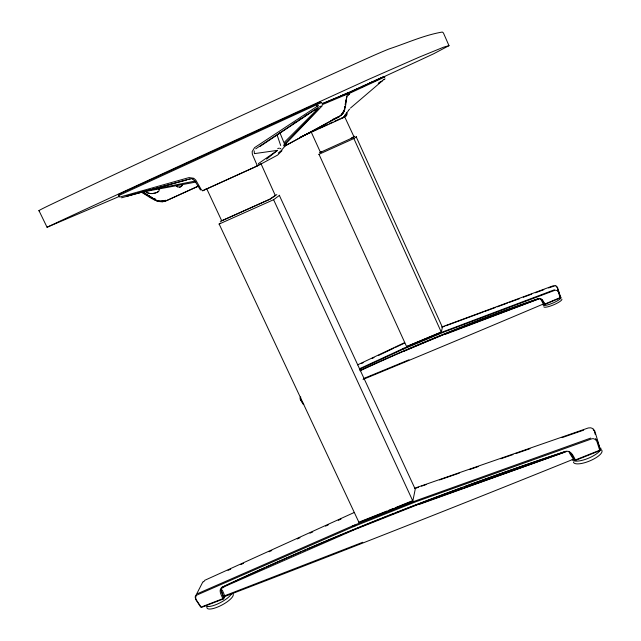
<?xml version="1.0" encoding="UTF-8"?>
<svg xmlns="http://www.w3.org/2000/svg" width="641" height="641" viewBox="0 0 641 641"><rect width="100%" height="100%" fill="white"/><g stroke="black" fill="none" stroke-linecap="round" stroke-linejoin="round"><path stroke-width="0.96" d="M374.576 80.926L384.071 76.559L348.696 92.472L348.143 92.825L347.999 94.451M348.031 94.219L348.167 92.929L349.153 92.657L349.321 94.291L348.496 95.036L347.326 93.338L342.807 95.397M356.172 136.789L442.402 327.247L441.304 332.166L406.434 346.621M344.538 108.257L344.89 106.406M345.243 104.555L346.116 99.932M346.469 98.089L346.821 96.238M344.538 108.057L344.906 106.182M345.267 104.307L346.741 96.815M322.279 103.626L346.965 93.41L347.662 93.971C344.93 101.214 347.438 112.624 338.993 116.55L284.468 146.188M344.513 109.972L343.264 113.008M300.677 396.851L300.549 399.447L303.746 404.495M344.185 110.108L343.272 112.656L341.565 114.859L339.393 116.382L284.131 146.444M144.762 191.066C148.576 194.696 154.465 194.159 158.648 191.459L159.473 189.472L158.199 188.654M599.888 450.631L575.578 460.374L573.463 459.188A2133.841 194.832 -23.2 0 1 224.951 596.41L223.372 598.958L201.586 607.364M157.702 200.697C154.954 201.346 155.338 197.708 154.818 199.712C158.279 202.716 163.767 200.329 166.828 200.529L198.694 186.026M344.169 109.931L342.022 113.874M348.103 93.963L348.143 92.825M224.983 595.553L223.372 598.958L222.86 598.67C221.578 595.209 218.036 590.505 221.802 587.324A1445.159 593.229 -13.9 0 1 566.139 451.224C571.548 450.623 573.543 456.56 575.578 460.374M202.893 581.828L195.144 596.907L195.721 599.447L200.633 607.019M154.818 199.712L155.21 198.982M255.687 148.856L318.273 107.287L322.367 105.661L287.088 142.374L284.356 146.877L280.718 151.14M182.477 184.672L181.515 186.235L179.857 187.18L177.501 186.827L176.163 185.658M182.204 185.137L181.379 186.475L179.584 187.116M346.116 114.074L343.616 117.607L300.044 137.318M347.566 111.83L348.64 110.252M347.061 112.6L344.618 115.548M349.321 94.291L348.448 94.339L349.153 92.657L381.587 77.617M344.634 116.301L343.616 117.607L346.645 115.524L346.549 114.314M281.984 150.707L277.593 155.098L257.41 165.947L202.732 190.778L201.21 189.528L195.785 180.097L193.766 178.278L189.055 177.581L119.747 197.083L118.633 195.617M341.108 114.787L342.278 113.345M358.656 522.119L359.833 522.183L412.828 501.006L415.24 489.171L279.316 195.345M348.912 109.915L349.649 109.098M321.205 103.057L321.846 102.384L118.801 195.529M412.259 500.845L395.257 507.736M222.916 587.829L224.158 586.707M278.314 153.055L279.981 151.588M350.475 108.065L382.453 80.734L382.004 81.038M203.413 581.868L204.311 581.123M382.709 80.333L385.065 78.883M284.011 143.977L286.928 141.605L318.737 108.858L313.906 110.516L259.869 146.517M257.41 165.947L252.362 154.289L252.145 151.621L254.573 147.638L318.521 105.428M266.576 159.152L277.505 150.363L254.389 153.632L254.197 150.875M348.071 93.001L348.864 93.033M440.92 332.174L407.131 346.332M356.42 136.693L353.872 138.544L318.825 154.361M279.644 195.241L273.595 199.712L219.014 224.118L220.512 223.068M276.832 194.592L270.486 198.982L221.313 221.041M354.689 136.237L351.22 138.392M275.55 195.225L269.589 199.319L221.698 220.736L206.763 188.839L254.685 167.101L260.983 163.679L275.221 195.337M344.546 116.51L353.904 136.613L351.733 138.152M283.442 145.419L286.447 143.32M258.347 163.679L277.505 150.363M220.28 221.433L221.746 220.416M319.579 152.694L321.165 151.596M384.031 79.668L384.536 79.324M378.246 83.546L380.746 81.888M293.097 123.697L295.605 122.038M298.946 119.835L301.446 118.184M304.787 115.981L307.295 114.33M378.911 82.745L380.562 81.663M224.07 597.476L223.501 596.515L224.679 595.753L362.774 542.262M39.574 210.609A46.977 0.945 -24.4 0 1 52.418 203.83A356.468 6.122 -24.6 0 1 359.849 61.664A48.307 1.034 -24.7 0 1 389.744 48.716C407.155 42.979 424.134 35.135 442.29 32.05L443.404 32.915L448.996 45.663L433.669 53.772L418.501 60.831A340.924 1.835 -24.6 0 1 374.873 80.91M158.648 191.459C155.723 193.438 149.297 194.952 145.675 191.587M320.019 102.256L320.58 101.927L118.906 194.311L121.421 193.229M346.501 93.73L347.831 94.155M344.393 115.733L347.23 114.114L346.621 112.287M202.732 190.778L206.218 188.831M310.012 132.367L300.797 137.118M279.997 148.824L280.806 148.416M38.973 210.625L47.049 227.251L60.639 220.825A355.971 2.003 -24.6 0 1 367.91 79.684L419.302 57.113L443.556 47.202L448.996 45.663M384.432 77.144L384.896 76.92L349.505 93.346M357.606 364.857L404.391 342.735M361.332 363.567L363.143 362.71M372.189 358.431L373.999 357.574M378.519 355.435L393.903 348.159M395.705 347.302L404.751 343.023M346.781 93.298L338.32 97.176M341.965 117.92L342.486 117.68M359.353 368.807L404.054 348.143L443.388 331.661L554.409 289.796M359.401 369.456L402.997 349.273L443.484 332.238L555.186 290.181L557.277 290.621L558.263 291.775L560.114 297.624L544.81 304.066C543.464 301.727 542.278 298.009 538.889 298.418A1045.856 540.972 -14.9 0 0 360.138 370.458M346.388 93.85L349.121 92.6L346.501 93.426L347.358 93.482L347.678 94.251M354.577 90.101L357.301 88.851M361.845 86.759L365.482 85.093M369.12 83.426L372.758 81.76M346.661 94.531L348.472 93.698M332.639 119.45L339.393 116.382M331.06 120.612L339.153 116.918M158.607 201.058C161.123 202.444 165.082 199.455 166.676 200.537L198.526 185.994M344.834 116.35L346.645 115.524M313.713 130.788L317.359 129.129M319.178 128.296L327.383 124.562M329.21 123.729L332.855 122.07M334.674 121.237L340.139 118.745M320.308 152.39L351.837 138.136M204.543 580.401L354.072 512.56M228.004 570.37L230.736 569.128M240.76 564.585L243.492 563.343M269.012 551.765L271.744 550.531M297.256 538.953L299.988 537.711M310.012 533.168L312.744 531.926M325.508 526.141L328.24 524.899M338.264 520.348L340.996 519.106M323.288 103.361L346.965 93.41M311.895 131.621L311.165 131.942L320.428 152.286L321.165 151.981M197.588 593.646L352.662 525.852L416.025 500.669L590.722 438.075M575.434 459.918L599.68 450.23L596.827 441.24L595.281 439.47L593.294 438.62L591.972 438.773L416.161 501.647L353.159 526.75L197.035 594.992L196.146 595.689L195.617 597.452L196.042 599.535L201.122 607.083L222.86 598.67M222.411 587.493L354.802 529.554L419.863 503.786L566.155 451.649M119.362 196.41L47.049 227.251M322.199 104.675L347.662 93.971M442.611 327.054L444.445 326.285M541.781 299.78L544.914 304.411L560.266 297.945L559.857 296.382M441.561 327.094L553.407 285.71M404.022 351.18L445.832 333.681L538.913 298.754M364.056 378.358L409.006 359.793M415.713 488.306L418.493 487.192M414.567 488.242L588.246 427.972L590.706 427.811L592.933 428.605L594.768 430.912L600.345 449.694L597.34 440.816L595.497 438.612M359.946 521.75L386.9 511.053M388.758 510.316L393.398 508.473M445.559 334.225L538.24 299.139M445.856 325.78L483.194 312.023M485.061 311.342L495.325 307.56M497.192 306.871L507.456 303.089M509.323 302.4L519.587 298.618M523.32 297.24L531.726 294.147M535.459 292.777L543.856 289.684M548.52 287.961L554.954 285.814M419.486 504.315L565.042 451.985M131.629 194.455L126.509 196.29L186.691 179.953M421.618 486.134L426.329 484.508M439.518 479.949L459.309 473.114M469.677 469.533L478.154 466.608M500.773 458.796L513.024 454.565M515.853 453.588L529.987 448.7M562.021 437.635L583.695 430.151M277.753 148.568L279.26 148.103M314.443 109.747L317.864 108.754L283.971 142.687L279.965 132.871M130.836 194.736L133.721 193.927M142.382 191.507L145.267 190.697M189.92 178.895L121.542 197.813M140.547 191.827C148.44 195.633 157.622 205.072 166.676 200.537M162.133 201.803L166.836 200.537M188.518 179.488L190.537 179.079M144.065 191.066L195.04 181.099M137.374 192.981L195.834 182.068M191.194 178.759L193.117 178.759M158.479 201.074L162.141 201.306M541.076 299.836L543.119 303.497L544.305 304.163M347.815 94.732L348.496 95.036M554.97 285.574L556.388 286.07L557.566 287.537L560.546 297.336L558.607 291.551L557.43 290.125M154.946 199.647L157.598 200.713M568.311 451.544L570.322 452.69L574.576 459.501M141.621 191.867L155.002 199.615L142.502 191.739M154.994 199.551L142.342 192.092L155.002 199.615M573.463 459.188L569.512 453.067M192.508 179.047L194.744 180.842L200.449 189.992M176.387 185.738L177.757 186.851M556.196 286.391L557.181 287.577M593.125 429.63L594.151 430.872M544.305 304.002L541.573 299.531L538.801 298.666A1057.826 541.685 -15 0 0 360.074 370.794M402.668 348.76L402.997 349.273M303.385 404.543L300.3 399.471L299.964 397.757M570.674 453.243L574.624 459.966M352.662 525.852L353.159 526.75M219.182 224.102L358.944 522.367M273.595 199.712L412.828 501.006M318.994 154.305L406.642 346.677M353.872 138.544L441.304 332.166M222.323 590.145L224.679 595.753M223.693 598.085L220.865 590.185M223.501 596.515L221.273 590.505L221.714 588.478L222.948 586.884A1459.469 592.052 -14 0 1 224.703 586.066M316.606 104.707L317.247 106.462M277.216 135.299L280.662 145.475M557.454 288.426L559.056 293.538M594.439 431.802L595.313 434.582M404.054 348.143L404.175 348.776M354.81 524.947L354.978 526.021M226.457 585.249A1459.469 592.052 -14 0 1 264.661 567.806M266.464 566.997A1459.469 592.052 -14 0 1 301.07 551.797M302.913 551.004A1459.469 592.052 -14 0 1 305.677 549.81M307.52 549.017A1459.469 592.052 -14 0 1 342.959 534.089M344.842 533.312A1459.469 592.052 -14 0 1 380.866 518.689M382.709 517.952A1459.469 592.052 -14 0 1 387.332 516.125M389.175 515.388A1459.469 592.052 -14 0 1 393.806 513.561M395.665 512.832A1459.469 592.052 -14 0 1 453.091 490.91M454.95 490.221A1459.469 592.052 -14 0 1 462.393 487.472M464.26 486.783A1459.469 592.052 -14 0 1 480.165 480.998M482.04 480.317A1459.469 592.052 -14 0 1 499.948 473.923M501.847 473.25A1459.469 592.052 -14 0 1 564.985 451.633M543.616 303.89A1629.606 115.588 -23.7 0 1 363.038 379.432M232.683 593.574A14.815 4.351 -28.2 0 1 221.714 605.136A14.815 4.351 -28.2 0 1 206.899 607.067M231.77 593.406A14.807 4.319 -28.2 0 1 219.334 603.157A14.807 4.319 -28.2 0 1 206.186 605.977M559.689 297.007A9.823 1.971 -23 0 1 558.279 300.309A9.823 1.971 -23 0 1 546.597 305.18A9.823 1.971 -23 0 1 544.057 303.53M561.933 299.211A9.831 1.979 -23 0 1 553.311 304.964A9.831 1.979 -23 0 1 543.792 306.767M600.825 448.075A15.384 4.864 -22.5 0 1 587.629 458.563A15.384 4.864 -22.5 0 1 572.237 459.333M601.21 449.742A15.384 4.896 -22.5 0 1 590.698 460.518A15.384 4.896 -22.5 0 1 573.431 462.033M373.062 81.744A340.924 1.835 -24.6 0 1 368.519 83.835M365.819 85.077A340.924 1.835 -24.6 0 1 362.293 86.695M356.981 89.139A340.924 1.835 -24.6 0 1 355.21 89.948M344.025 117.023L341.941 118.056L344.025 117.023"/></g></svg>
